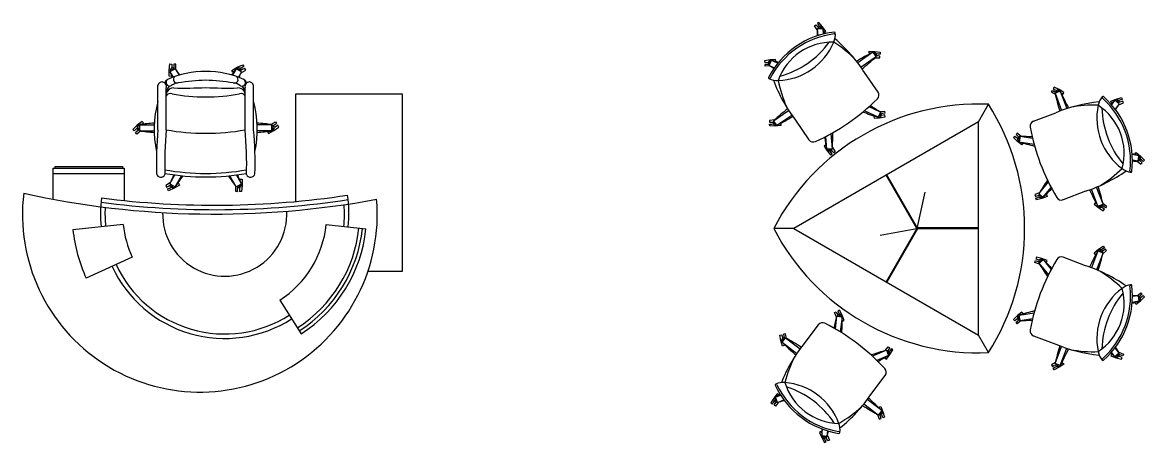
# Model space of a CAD drawing. Header units: millimetres. Extents: x 10079 to 35171, y 5151 to 19853.
# Drawn here: x 23860 to 30184, y 10165 to 12529 of the extents above; entities that cross this region are included whole.
import ezdxf

# ---------------------------------------------------------------- set-up
doc = ezdxf.new("R2010")
doc.units = ezdxf.units.MM

msp = doc.modelspace()

# ---------------------------------------------------------------- linework, layer by layer
at = {"color": 18, "linetype": 'ByBlock', "lineweight": -2, "true_color": 0x000000}
for p, q in [((28349.2, 12529.1), (28340.8, 12522.7)), ((28340.8, 12522.7), (28347.2, 12514.4)), ((28369.5, 12504.9), (28349.2, 12529.1)), ((28324.1, 12510.1), (28332.4, 12516.4)), ((28339.7, 12487.2), (28324.1, 12510.1)), ((28332.4, 12516.4), (28338.8, 12508)), ((28338.8, 12508), (28344.9, 12500)), ((28340, 12493.2), (28371.4, 12495.7)), ((28340, 12493.2), (28343, 12454.9)), ((28347.2, 12514.4), (28353.3, 12506.3)), ((28387.2, 12478.9), (28369.5, 12504.9)), ((28371.4, 12495.7), (28373.9, 12463.8)), ((28375.1, 12477.4), (28378.9, 12472.5)), ((28378.9, 12472.5), (28387.2, 12478.9)), ((28653.3, 12361.4), (28567.6, 12302.4)), ((28671.2, 12335.5), (28586.2, 12277)), ((28631.4, 12356.7), (28632.4, 12367.2)), ((28641.9, 12355.7), (28631.4, 12356.7)), ((28632.4, 12367.2), (28663.9, 12365.7)), ((28642.2, 12355.7), (28641.9, 12355.7)), ((28653.3, 12361.4), (28671.2, 12335.5)), ((28663.9, 12365.7), (28695.1, 12361.1)), ((28682.6, 12341.2), (28672.5, 12342.2)), ((28683.7, 12351.6), (28673.6, 12352.6)), ((28693.1, 12340.2), (28682.6, 12341.2)), ((28694.1, 12350.6), (28683.7, 12351.6)), ((28692.1, 12329.7), (28693.1, 12340.2)), ((28695.1, 12361.1), (28694.1, 12350.6)), ((28073.7, 12319.1), (28042.7, 12313.7)), ((28042.7, 12313.7), (28044, 12303.2)), ((28044, 12303.2), (28054.4, 12304.6)), ((28045.3, 12292.8), (28055.7, 12294.1)), ((28046.6, 12282.4), (28045.3, 12292.8)), ((28074.2, 12284.5), (28046.6, 12282.4)), ((28054.4, 12304.6), (28064.5, 12305.8)), ((28055.7, 12294.1), (28065.8, 12295.4)), ((28069.1, 12287.7), (28082.7, 12316.2)), ((28069.1, 12287.7), (28098, 12274)), ((28105.2, 12321.5), (28073.7, 12319.1)), ((28082.7, 12316.2), (28117.4, 12299.6)), ((28100.4, 12310.3), (28106.5, 12311.1)), ((28106.5, 12311.1), (28105.2, 12321.5)), ((28666.1, 12330.9), (28692.1, 12329.7)), ((28682.1, 12137.3), (28605.9, 12248.1)), ((29659.5, 12137.6), (29664.7, 12146.8)), ((29664.7, 12146.8), (29673.8, 12141.6)), ((29674.9, 12165.1), (29669.8, 12155.9)), ((29669.8, 12155.9), (29678.9, 12150.8)), ((29703.2, 12151.1), (29674.9, 12165.1)), ((29678.9, 12150.8), (29687.8, 12145.9)), ((29729.9, 12134.4), (29703.2, 12151.1)), ((29681.6, 12123.8), (29659.5, 12137.6)), ((29673.8, 12141.6), (29682.7, 12136.7)), ((29709.5, 12141.6), (29680, 12130.4)), ((29680, 12130.4), (29716.6, 12034)), ((29709.5, 12141.6), (29746.4, 12044.3)), ((29715.3, 12130.5), (29715.6, 12130.4)), ((29715.6, 12130.4), (29724.8, 12125.3)), ((29724.8, 12125.3), (29729.9, 12134.4)), ((29995.1, 12086.7), (30024.5, 12098)), ((29998.4, 12076.7), (29995.1, 12086.7)), ((30017.7, 12091.5), (29997.5, 12066.7)), ((30042.1, 12071.6), (30017.7, 12091.5)), ((30024.5, 12098), (30054.9, 12106.3)), ((30048.2, 12093.1), (30038.6, 12089.9)), ((30051.5, 12083.1), (30041.9, 12079.9)), ((30058.2, 12096.3), (30048.2, 12093.1)), ((30061.5, 12086.3), (30051.5, 12083.1)), ((30054.9, 12106.3), (30058.2, 12096.3)), ((30064.8, 12076.4), (30061.5, 12086.3)), ((28093.8, 11976.4), (28178.3, 12034.5)), ((28682.3, 11995.7), (28605.3, 12032.4)), ((28695.9, 12024.1), (28631.4, 12054.8)), ((28695.9, 12024.1), (28682.3, 11995.7)), ((28690.8, 12027.4), (28718.4, 12029.5)), ((28709.3, 12017.7), (28699.2, 12016.5)), ((28719.7, 12019), (28709.3, 12017.7)), ((28718.4, 12029.5), (28719.7, 12019)), ((29247.5, 11969.9), (29304.5, 12068.6)), ((29558.2, 11973.7), (29683.9, 12021.4)), ((30004.2, 12078.6), (29998.4, 12076.7)), ((30042.1, 12071.6), (30017.8, 12041.8)), ((30039, 12066.5), (30064.8, 12076.4)), ((28098.3, 11980.4), (28070.7, 11978.1)), ((28070.7, 11978.1), (28071.1, 11967.6)), ((28071.1, 11967.6), (28081.6, 11968)), ((28071.4, 11957.1), (28081.9, 11957.5)), ((28071.8, 11946.6), (28071.4, 11957.1)), ((28081.6, 11968), (28091.7, 11968.3)), ((28081.9, 11957.5), (28092.1, 11957.8)), ((28111.7, 11950.5), (28093.8, 11976.4)), ((28111.7, 11950.5), (28195.9, 12008.4)), ((28128.2, 11959), (28134.4, 11959.2)), ((28134.4, 11959.2), (28134.7, 11948.7)), ((29247.5, 11969.9), (28208.3, 11369.9)), ((28216.6, 11980.2), (28292.8, 11869.5)), ((28664.6, 12001.6), (28658.5, 12000.8)), ((28658.5, 12000.8), (28659.8, 11990.4)), ((28659.8, 11990.4), (28691.2, 11992.7)), ((28691.2, 11992.7), (28722.3, 11998.2)), ((28710.6, 12007.3), (28700.5, 12006.1)), ((28721, 12008.6), (28710.6, 12007.3)), ((28722.3, 11998.2), (28721, 12008.6)), ((29247.5, 10769.9), (29247.5, 11969.9)), ((28103.3, 11946.1), (28071.8, 11946.6)), ((28134.7, 11948.7), (28103.3, 11946.1)), ((28425, 11818.7), (28418.3, 11903.6)), ((29446, 11882.3), (29453, 11890.1)), ((29453, 11890.1), (29460.8, 11883.1)), ((29467, 11905.7), (29460, 11897.9)), ((29460, 11897.9), (29467.8, 11890.9)), ((29488.5, 11888.3), (29467, 11905.7)), ((29467.8, 11890.9), (29475.4, 11884.1)), ((28386.1, 11839.3), (28377.7, 11833)), ((28377.7, 11833), (28395.5, 11807)), ((28389.8, 11834.4), (28386.1, 11839.3)), ((28393.6, 11816.2), (28388, 11887.3)), ((29468.4, 11860.1), (29446, 11882.3)), ((29460.8, 11883.1), (29468.4, 11876.3)), ((29492.9, 11840.2), (29468.4, 11860.1)), ((29482.5, 11888.5), (29477.4, 11857.4)), ((29477.4, 11857.4), (29561.6, 11843.7)), ((29482.5, 11888.5), (29553, 11877.1)), ((29499.9, 11848), (29492.9, 11840.2)), ((29495.3, 11852.2), (29499.9, 11848)), ((28425, 11818.7), (28393.6, 11816.2)), ((28395.5, 11807), (28415.8, 11782.8)), ((28417.8, 11797.5), (28411.7, 11805.6)), ((28415.8, 11782.8), (28424.2, 11789.1)), ((28424.2, 11789.1), (28417.8, 11797.5)), ((28426.2, 11803.8), (28420.1, 11811.9)), ((28425.3, 11824.7), (28440.9, 11801.8)), ((28432.5, 11795.5), (28426.2, 11803.8)), ((28440.9, 11801.8), (28432.5, 11795.5)), ((30152.9, 11779.5), (30114.9, 11785.7)), ((30130.4, 11788.9), (30137.4, 11796.8)), ((30135, 11784.8), (30130.4, 11788.9)), ((30137.4, 11796.8), (30161.9, 11776.9)), ((30147.8, 11748.5), (30152.9, 11779.5)), ((30161.9, 11776.9), (30184.3, 11754.7)), ((30147.8, 11748.5), (30116.2, 11753.6)), ((30141.8, 11748.7), (30163.3, 11731.3)), ((30162.5, 11746.1), (30154.9, 11752.8)), ((30169.5, 11753.9), (30161.9, 11760.7)), ((30170.3, 11739.1), (30162.5, 11746.1)), ((30163.3, 11731.3), (30170.3, 11739.1)), ((30177.3, 11746.9), (30169.5, 11753.9)), ((30184.3, 11754.7), (30177.3, 11746.9)), ((28901.1, 11369.9), (28727.9, 11669.9)), ((28905.4, 11372.4), (28732.2, 11672.4)), ((29588.2, 11565.4), (29642.1, 11631.4)), ((29612.6, 11545.5), (29657.7, 11600.8)), ((29851.5, 11579.6), (29725.8, 11531.9)), ((29920.8, 11495.4), (29884.6, 11591)), ((29950.3, 11506.5), (29913.9, 11602.4)), ((29591.3, 11570.5), (29565.5, 11560.6)), ((29565.5, 11560.6), (29568.8, 11550.6)), ((29568.8, 11550.6), (29578.8, 11553.9)), ((29572.1, 11540.6), (29582, 11543.9)), ((29575.3, 11530.7), (29572.1, 11540.6)), ((29605.8, 11539), (29575.3, 11530.7)), ((29578.8, 11553.9), (29588.4, 11557)), ((29582, 11543.9), (29591.7, 11547.1)), ((29588.2, 11565.4), (29612.6, 11545.5)), ((29635.2, 11550.3), (29605.8, 11539)), ((29626.1, 11558.3), (29631.9, 11560.3)), ((29631.9, 11560.3), (29635.2, 11550.3)), ((29907.1, 11515.5), (29900.9, 11507.1)), ((29912.1, 11511.9), (29907.1, 11515.5)), ((29948.9, 11512.4), (29970.2, 11494.8)), ((29900.9, 11507.1), (29925.2, 11487.1)), ((29920.8, 11495.4), (29950.3, 11506.5)), ((29925.2, 11487.1), (29951.4, 11469.5)), ((29949.3, 11484.2), (29941.1, 11490.3)), ((29955.5, 11492.7), (29947.4, 11498.7)), ((29957.7, 11478), (29949.3, 11484.2)), ((29951.4, 11469.5), (29957.7, 11478)), ((29964, 11486.4), (29955.5, 11492.7)), ((29970.2, 11494.8), (29964, 11486.4)), ((28208.3, 11369.9), (28094.2, 11369.9)), ((28208.3, 11369.9), (29247.5, 10769.9)), ((28901.1, 11369.9), (28727.9, 11069.9)), ((28905.4, 11367.4), (28732.2, 11067.4)), ((28901.1, 11374.9), (29247.5, 11374.9)), ((28901.1, 11369.9), (29247.5, 11369.9)), ((29925.2, 11252.7), (29951.4, 11270.2)), ((29957.7, 11261.8), (29949.3, 11255.5)), ((29951.4, 11270.2), (29957.7, 11261.8)), ((29575.3, 11209.1), (29572.1, 11199.1)), ((29572.1, 11199.1), (29582, 11195.9)), ((29605.8, 11200.8), (29575.3, 11209.1)), ((29582, 11195.9), (29591.7, 11192.7)), ((29588.2, 11174.4), (29612.6, 11194.3)), ((29635.2, 11189.5), (29605.8, 11200.8)), ((29612.6, 11194.3), (29657.7, 11139)), ((29851.5, 11160.2), (29725.8, 11207.8)), ((29920.8, 11244.4), (29884.6, 11148.7)), ((29900.9, 11232.7), (29925.2, 11252.7)), ((29907.1, 11224.2), (29900.9, 11232.7)), ((29912.1, 11227.9), (29907.1, 11224.2)), ((29950.3, 11233.2), (29913.9, 11137.3)), ((29920.8, 11244.4), (29950.3, 11233.2)), ((29949.3, 11255.5), (29941.1, 11249.5)), ((29955.5, 11247.1), (29947.4, 11241.1)), ((29948.9, 11227.4), (29970.2, 11245)), ((29964, 11253.4), (29955.5, 11247.1)), ((29970.2, 11245), (29964, 11253.4)), ((29565.5, 11179.2), (29568.8, 11189.1)), ((29591.3, 11169.3), (29565.5, 11179.2)), ((29568.8, 11189.1), (29578.8, 11185.9)), ((29578.8, 11185.9), (29588.4, 11182.7)), ((29588.2, 11174.4), (29642.1, 11108.3)), ((29626.1, 11181.4), (29631.9, 11179.5)), ((29631.9, 11179.5), (29635.2, 11189.5)), ((30141.8, 10991.1), (30163.3, 11008.5)), ((30163.3, 11008.5), (30170.3, 11000.7)), ((30152.9, 10960.2), (30114.9, 10954)), ((30147.8, 10991.3), (30116.2, 10986.2)), ((30135, 10955), (30130.4, 10950.8)), ((30130.4, 10950.8), (30137.4, 10943)), ((30137.4, 10943), (30161.9, 10962.9)), ((30147.8, 10991.3), (30152.9, 10960.2)), ((30162.5, 10993.7), (30154.9, 10986.9)), ((30169.5, 10985.9), (30161.9, 10979.1)), ((30161.9, 10962.9), (30184.3, 10985)), ((30170.3, 11000.7), (30162.5, 10993.7)), ((30177.3, 10992.9), (30169.5, 10985.9)), ((30184.3, 10985), (30177.3, 10992.9)), ((28436.6, 10896.1), (28446.1, 10900.6)), ((28447.2, 10870.6), (28436.6, 10896.1)), ((28446.1, 10900.6), (28450.6, 10891.1)), ((28450.6, 10891.1), (28455, 10882)), ((28465, 10909.7), (28455.5, 10905.1)), ((28455.5, 10905.1), (28460.1, 10895.7)), ((28460.1, 10895.7), (28464.4, 10886.5)), ((28480, 10881.9), (28465, 10909.7)), ((28492.2, 10852.8), (28480, 10881.9)), ((29468.4, 10879.7), (29446, 10857.5)), ((29492.9, 10899.5), (29468.4, 10879.7)), ((29477.4, 10882.3), (29561.6, 10896)), ((29482.5, 10851.3), (29477.4, 10882.3)), ((29499.9, 10891.7), (29492.9, 10899.5)), ((29495.3, 10887.6), (29499.9, 10891.7)), ((28345.7, 10827.7), (28264.6, 10720.4)), ((28448.7, 10876.4), (28439.9, 10805.5)), ((28448.7, 10876.4), (28480, 10872.5)), ((28480, 10872.5), (28469.5, 10787.9)), ((28480, 10853.9), (28482.7, 10848.3)), ((28482.7, 10848.3), (28492.2, 10852.8)), ((29446, 10857.5), (29453, 10849.7)), ((29453, 10849.7), (29460.8, 10856.7)), ((29460, 10841.9), (29467.8, 10848.9)), ((29467, 10834), (29460, 10841.9)), ((29460.8, 10856.7), (29468.4, 10863.5)), ((29488.5, 10851.4), (29467, 10834)), ((29467.8, 10848.9), (29475.4, 10855.6)), ((29482.5, 10851.3), (29553, 10862.7)), ((28129.2, 10769.5), (28139.5, 10771.8)), ((28134.7, 10738.5), (28129.2, 10769.5)), ((28139.5, 10771.8), (28141.8, 10761.6)), ((28141.8, 10761.6), (28144, 10751.7)), ((28142.1, 10729.7), (28161.1, 10754.9)), ((28159.9, 10776.5), (28149.7, 10774.2)), ((28149.7, 10774.2), (28152, 10763.9)), ((28152, 10763.9), (28154.3, 10754)), ((28166.9, 10751.5), (28159.9, 10776.5)), ((28161.1, 10754.9), (28243.3, 10692.7)), ((29304.5, 10671.1), (29247.5, 10769.9)), ((29558.2, 10766), (29683.9, 10718.4)), ((28143.2, 10708.1), (28134.7, 10738.5)), ((28142.1, 10729.7), (28225.1, 10666.9)), ((28153.4, 10710.4), (28143.2, 10708.1)), ((28151, 10721), (28151.1, 10720.6)), ((28151.1, 10720.6), (28153.4, 10710.4)), ((28723.3, 10682.5), (28740.1, 10704.5)), ((28742.8, 10689.9), (28737.1, 10681.6)), ((28740.1, 10704.5), (28748.7, 10698.6)), ((28748.7, 10698.6), (28742.8, 10689.9)), ((28757.4, 10692.6), (28751.5, 10684)), ((28766.1, 10686.7), (28757.4, 10692.6)), ((29680, 10609.3), (29716.6, 10705.7)), ((29709.5, 10598.2), (29746.4, 10695.5)), ((30042.1, 10668.2), (30017.8, 10698)), ((28729.1, 10684.1), (28650.6, 10651)), ((28741.4, 10655.1), (28675.6, 10627.3)), ((28725.2, 10645.8), (28721.7, 10640.7)), ((28721.7, 10640.7), (28730.4, 10634.8)), ((28729.1, 10684.1), (28741.4, 10655.1)), ((28730.4, 10634.8), (28749.5, 10659.8)), ((28751.5, 10684), (28745.7, 10675.6)), ((28749.5, 10659.8), (28766.1, 10686.7)), ((29998.4, 10663.1), (29995.1, 10653.1)), ((29995.1, 10653.1), (30024.5, 10641.8)), ((30017.7, 10648.3), (29997.5, 10673.1)), ((30004.2, 10661.1), (29998.4, 10663.1)), ((30042.1, 10668.2), (30017.7, 10648.3)), ((30024.5, 10641.8), (30054.9, 10633.5)), ((30048.2, 10646.7), (30038.6, 10649.9)), ((30039, 10673.3), (30064.8, 10663.4)), ((30051.5, 10656.7), (30041.9, 10659.8)), ((30058.2, 10643.4), (30048.2, 10646.7)), ((30061.5, 10653.4), (30051.5, 10656.7)), ((30054.9, 10633.5), (30058.2, 10643.4)), ((30064.8, 10663.4), (30061.5, 10653.4)), ((29681.6, 10615.9), (29659.5, 10602.2)), ((29659.5, 10602.2), (29664.7, 10593)), ((29664.7, 10593), (29673.8, 10598.1)), ((29669.8, 10583.8), (29678.9, 10589)), ((29674.9, 10574.7), (29669.8, 10583.8)), ((29673.8, 10598.1), (29682.7, 10603.1)), ((29703.2, 10588.6), (29674.9, 10574.7)), ((29678.9, 10589), (29687.8, 10593.9)), ((29709.5, 10598.2), (29680, 10609.3)), ((29729.9, 10605.3), (29703.2, 10588.6)), ((29715.3, 10609.2), (29715.6, 10609.4)), ((29715.6, 10609.4), (29724.8, 10614.5)), ((29724.8, 10614.5), (29729.9, 10605.3)), ((28641.5, 10435.4), (28722.6, 10542.7)), ((28114.5, 10440.2), (28095.3, 10415.1)), ((28123.1, 10434.2), (28114.5, 10440.2)), ((28095.3, 10415.1), (28078.8, 10388.2)), ((28078.8, 10388.2), (28087.5, 10382.3)), ((28087.5, 10382.3), (28093.4, 10391)), ((28093.4, 10391), (28099.1, 10399.3)), ((28096.1, 10376.4), (28102.1, 10385)), ((28104.8, 10370.4), (28096.1, 10376.4)), ((28102.1, 10385), (28107.8, 10393.4)), ((28103.5, 10419.8), (28133, 10432.3)), ((28115.7, 10390.8), (28103.5, 10419.8)), ((28121.5, 10392.4), (28104.8, 10370.4)), ((28115.7, 10390.8), (28151.2, 10405.8)), ((28119.6, 10429.2), (28123.1, 10434.2)), ((28683.8, 10320.1), (28602, 10381.9)), ((28702.8, 10345.2), (28621.2, 10406.9)), ((28678.6, 10323.1), (28689.4, 10297.6)), ((28702.8, 10345.2), (28683.8, 10320.1)), ((28687.3, 10364), (28697.1, 10367.7)), ((28689.4, 10358.2), (28687.3, 10364)), ((28695.7, 10311.1), (28692.1, 10320.6)), ((28699.3, 10301.3), (28695.7, 10311.1)), ((28697.1, 10367.7), (28709.5, 10338.7)), ((28705.5, 10314.8), (28702, 10324.3)), ((28709.1, 10304.9), (28705.5, 10314.8)), ((28719, 10308.6), (28709.1, 10304.9)), ((28709.5, 10338.7), (28719, 10308.6)), ((28689.4, 10297.6), (28699.3, 10301.3)), ((28362.2, 10226.6), (28352.7, 10222.1)), ((28352.7, 10222.1), (28364.9, 10193)), ((28364.8, 10221.1), (28362.2, 10226.6)), ((28364.9, 10202.4), (28369.6, 10240.6)), ((28396.1, 10198.5), (28364.9, 10202.4)), ((28364.9, 10193), (28379.8, 10165.3)), ((28384.8, 10179.3), (28380.4, 10188.4)), ((28394.3, 10183.8), (28389.9, 10192.9)), ((28398.8, 10174.3), (28394.3, 10183.8)), ((28396.1, 10198.5), (28400.1, 10230.3)), ((28397.6, 10204.4), (28408.3, 10178.8)), ((28379.8, 10165.3), (28389.3, 10169.8)), ((28389.3, 10169.8), (28384.8, 10179.3)), ((28408.3, 10178.8), (28398.8, 10174.3))]:
    msp.add_line(p, q, dxfattribs=at)
at = {"color": 18, "linetype": 'ByBlock', "lineweight": -2, "ltscale": 0.2, "true_color": 0x000000}
for p, q in [((24687.3, 12261.1), (24690.6, 12295.6)), ((24690.6, 12295.6), (24702.1, 12295.1)), ((24701.6, 12283.5), (24701.1, 12272.4)), ((24702.1, 12295.1), (24701.6, 12283.5)), ((24713.1, 12283), (24712.6, 12271.9)), ((24713.7, 12294.5), (24713.1, 12283)), ((24725.2, 12294), (24713.7, 12294.5)), ((24725.3, 12263.6), (24725.2, 12294)), ((25041.1, 12259.6), (25071.1, 12277.1)), ((25071.1, 12277.1), (25102.6, 12291.5)), ((25097.7, 12275.9), (25087.8, 12270.8)), ((25108, 12281.3), (25097.7, 12275.9)), ((25102.6, 12291.5), (25108, 12281.3)), ((25113.3, 12271), (25103, 12265.7)), ((25118.6, 12260.7), (25113.3, 12271)), ((24687.4, 12226.4), (24687.3, 12261.1)), ((24698.9, 12225.8), (24687.4, 12226.4)), ((24721.3, 12268.9), (24691.3, 12251.5)), ((24691.3, 12251.5), (24708.9, 12221)), ((24699.3, 12232.6), (24698.9, 12225.8)), ((24721.3, 12268.9), (24742.5, 12232.2)), ((25046.4, 12249.4), (25041.1, 12259.6)), ((25064.8, 12268.9), (25043.7, 12232.2)), ((25052.4, 12252.5), (25046.4, 12249.4)), ((25094.9, 12251.5), (25064.8, 12268.9)), ((25094.9, 12251.5), (25077.2, 12221)), ((25092.3, 12245.4), (25118.6, 12260.7)), ((25103, 12265.7), (25093.1, 12260.6)), ((24623.5, 11925.4), (24623.5, 12175.4)), ((24670.8, 11925.4), (24670.8, 12160.7)), ((25115.3, 11925.4), (25115.3, 12160.7)), ((25162.6, 11925.4), (25162.6, 12175.4)), ((24534.9, 11972.3), (24507.3, 11951.3)), ((24519.5, 11954), (24519.5, 11919.4)), ((24519.5, 11954), (24603.3, 11954)), ((24533.2, 11955.8), (24533.5, 11956)), ((24533.5, 11956), (24542.3, 11963.4)), ((24542.3, 11963.4), (24534.9, 11972.3)), ((25266.6, 11954), (25182.8, 11954)), ((25260.1, 11954.9), (25286.5, 11970)), ((25266.6, 11919.4), (25266.6, 11954)), ((25283, 11954), (25273.6, 11948)), ((25292.7, 11960.2), (25283, 11954)), ((25286.5, 11970), (25292.7, 11960.2)), ((24507.3, 11951.3), (24481.9, 11927.6)), ((24481.9, 11927.6), (24489.3, 11918.8)), ((24489.3, 11918.8), (24498.1, 11926.2)), ((24496.7, 11909.9), (24505.6, 11917.4)), ((24504.2, 11901.1), (24496.7, 11909.9)), ((24498.1, 11926.2), (24506.7, 11933.4)), ((24526.9, 11918.4), (24504.2, 11901.1)), ((24505.6, 11917.4), (24514.1, 11924.6)), ((24519.5, 11919.4), (24602.8, 11919.4)), ((25266.6, 11919.4), (25183.4, 11919.4)), ((25246.3, 11916.8), (25240.5, 11913.1)), ((25240.5, 11913.1), (25246.8, 11903.4)), ((25246.8, 11903.4), (25276.9, 11920.6)), ((25276.9, 11920.6), (25305.1, 11940.8)), ((25289.2, 11944.3), (25279.8, 11938.3)), ((25298.9, 11950.5), (25289.2, 11944.3)), ((25305.1, 11940.8), (25298.9, 11950.5)), ((24033.9, 11709.5), (24433.9, 11709.5)), ((24033.9, 11709.5), (24043.9, 11709.5)), ((24033.9, 11534.3), (24033.9, 11709.5)), ((24043.9, 11719.5), (24423.9, 11719.5)), ((24043.9, 11709.5), (24043.9, 11719.5)), ((24423.9, 11719.5), (24423.9, 11709.5)), ((24433.9, 11709.5), (24433.9, 11527)), ((24033.9, 11679.5), (24433.9, 11679.5)), ((24691.3, 11621.9), (24719.7, 11671.1)), ((24721.3, 11604.5), (24757.2, 11666.7)), ((25064.8, 11604.5), (25028.9, 11666.7)), ((25094.9, 11621.9), (25066.4, 11671.1)), ((25086.9, 11640.8), (25087.2, 11647.5)), ((25087.2, 11647.5), (25098.7, 11647)), ((25098.7, 11647), (25098.9, 11612.3)), ((24693.8, 11627.9), (24667.6, 11612.6)), ((24667.6, 11612.6), (24672.9, 11602.4)), ((24672.9, 11602.4), (24683.1, 11607.7)), ((24678.2, 11592.1), (24688.4, 11597.4)), ((24683.5, 11581.9), (24678.2, 11592.1)), ((24683.1, 11607.7), (24693, 11612.8)), ((24715.1, 11596.3), (24683.5, 11581.9)), ((24688.4, 11597.4), (24698.3, 11602.6)), ((24691.3, 11621.9), (24721.3, 11604.5)), ((24745, 11613.7), (24715.1, 11596.3)), ((24733.7, 11620.9), (24739.7, 11624)), ((24739.7, 11624), (24745, 11613.7)), ((25060.8, 11609.8), (25061, 11579.4)), ((25061, 11579.4), (25072.5, 11578.8)), ((25064.8, 11604.5), (25094.9, 11621.9)), ((25072.5, 11578.8), (25073, 11590.4)), ((25073, 11590.4), (25073.5, 11601.5)), ((25084, 11578.3), (25084.6, 11589.9)), ((25095.6, 11577.8), (25084, 11578.3)), ((25084.6, 11589.9), (25085.1, 11601)), ((25098.9, 11612.3), (25095.6, 11577.8)), ((24428.3, 11392.1), (24144.8, 11362.9)), ((25572.2, 11391.5), (25796, 11368.2)), ((24478.6, 11209.2), (24220, 11089.4)), ((25310, 10966.4), (25431.1, 10776.8))]:
    msp.add_line(p, q, dxfattribs=at)
at = {"color": 18, "linetype": 'ByBlock', "lineweight": -2, "ltscale": 0.7, "true_color": 0x000000}
for p in [(28946.7, 11574.4), (28695.1, 11331.5)]:
    msp.add_line(p, (28901.1, 11369.9), dxfattribs=at)
at = {"color": 18, "linetype": 'ByBlock', "lineweight": -2, "ltscale": 0.2, "true_color": 0x000000}
msp.add_lwpolyline([(25400.7, 11521.6), (25400.7, 12127.4), (26000.7, 12127.4), (26000.7, 11127.4), (25806.9, 11127.4)], dxfattribs=at)
at = {"color": 18, "linetype": 'ByBlock', "lineweight": -2, "true_color": 0x000000}
for centre, radius, start, end in [((28491.8, 11997), 481.4, 96.60129, 152.46402), ((28491.8, 11997), 470.9, 96.82546, 152.23985), ((30218.2, 12397.6), 1880.6, 177.08488, 178.30079), ((28355.7, 12494.5), 12.1, 4.53265, 184.53265), ((28355.7, 12494.5), 5.25, 4.53265, 184.53265), ((26531.7, 12105.3), 1880.6, 11.01728, 11.98043), ((28436.1, 12470), 5.33, 267.45977, 85.84357), ((28424.7, 12094.6), 323.7, 88.52384, 160.54147), ((28107.7, 12555.3), 353, 271.91484, 337.15046), ((27996, 12717.7), 508.8, 285.17154, 323.89377), ((29509.6, 10687), 1880.6, 117.08488, 120.29148), ((27413.3, 13733.5), 1880.6, 308.82491, 311.98043), ((28662.2, 12348.4), 12.1, 304.53265, 124.53265), ((28662.2, 12348.4), 5.25, 304.53265, 124.53265), ((28075.9, 12302), 12.1, 64.53265, 244.53265), ((29091.1, 13866.5), 1880.6, 237.08488, 238.04802), ((28075.9, 12302), 5.25, 64.53265, 244.53265), ((27500.9, 10527.8), 1880.6, 70.76452, 71.98043), ((28070, 12218.1), 5.33, 163.22173, 341.60554), ((29694.7, 12136), 12.1, 20.76756, 200.76756), ((27835.8, 12950.4), 1197.9, 294.36128, 314.70403), ((28657.4, 12120.3), 30, 314.70403, 34.53265), ((31510.1, 12563.7), 1880.6, 193.31978, 196.4753), ((29694.7, 12136), 5.25, 20.76756, 200.76756), ((28052.3, 11252.4), 1880.6, 25.00873, 28.21534), ((29949.8, 12107.2), 5.33, 59.45664, 237.84045), ((29634.8, 11750.1), 470.9, 353.06036, 48.47476), ((29634.8, 11750.1), 481.4, 352.83619, 48.69893), ((31308, 10723.2), 1880.6, 133.31978, 134.28293), ((30029.9, 12081.5), 12.1, 320.76756, 140.76756), ((30029.9, 12081.5), 5.25, 320.76756, 140.76756), ((29351.7, 10578.4), 1880.6, 128.82826, 131.98043), ((29247.5, 10769.9), 1300, 87.48643, 152.51357), ((29264.1, 13784.1), 1880.6, 249.233, 251.98043), ((27673.9, 10445.4), 1880.6, 57.08488, 59.17572), ((28689.1, 12009.9), 12.1, 244.53265, 64.53265), ((28208.3, 11369.9), 1300, 327.48643, 32.51357), ((30268.4, 11990.4), 353, 168.14975, 233.38537), ((29745.6, 11792.1), 323.7, 344.75874, 56.77638), ((30452.7, 12060.3), 508.8, 181.40644, 220.12868), ((28443.5, 13062.2), 1880.6, 326.99943, 328.21534), ((28102.7, 11963.4), 12.1, 124.53265, 304.53265), ((28102.7, 11963.4), 5.25, 124.53265, 304.53265), ((27255.4, 13624.9), 1880.6, 297.08488, 300.22322), ((28689.1, 12009.9), 5.25, 244.53265, 64.53265), ((29568.9, 11945.7), 30, 110.76756, 190.59619), ((26546.8, 11914.3), 1880.6, 357.08488, 359.83231), ((30716.9, 12160.4), 1197.9, 190.59619, 210.93893), ((28317.5, 11886.5), 30, 214.53265, 294.36128), ((30233.3, 12206.5), 1880.6, 189.88958, 191.98043), ((29480, 11873), 12.1, 80.76756, 260.76756), ((29480, 11873), 5.25, 80.76756, 260.76756), ((30017.2, 13658.9), 1880.6, 253.31978, 256.06722), ((29423.9, 10008.8), 1880.6, 86.12449, 88.21534), ((28409.3, 11817.4), 12.1, 184.53265, 4.53265), ((28409.3, 11817.4), 5.25, 184.53265, 4.53265), ((29613.1, 9978), 1880.6, 73.31978, 74.53569), ((30150.3, 11764), 12.1, 260.76756, 80.76756), ((30150.3, 11764), 5.25, 260.76756, 80.76756), ((30206.4, 13628.2), 1880.6, 267.25219, 268.21534), ((31186.8, 10574.8), 1880.6, 145.4679, 148.21534), ((30107.4, 11691.7), 5.33, 163.69467, 342.07848), ((28322.3, 12913.7), 1880.6, 313.31978, 315.41063), ((31578, 12384.5), 1880.6, 205.07699, 208.21534), ((28120.2, 11073.3), 1880.6, 13.31978, 16.47195), ((29600.4, 11555.4), 12.1, 140.76756, 320.76756), ((29600.4, 11555.4), 5.25, 140.76756, 320.76756), ((29715.1, 11560), 30, 210.93893, 290.76756), ((29935.6, 11501), 12.1, 200.76756, 20.76756), ((29935.6, 11501), 5.25, 200.76756, 20.76756), ((29247.5, 11969.9), 1300, 207.48643, 272.51357), ((30716.9, 10579.3), 1197.9, 149.06107, 169.40381), ((29600.4, 11184.3), 12.1, 39.23244, 219.23244), ((28322.3, 9826), 1880.6, 44.58937, 46.68022), ((29715.1, 11179.8), 30, 69.23244, 149.06107), ((31578, 10355.2), 1880.6, 151.78466, 154.92301), ((28120.2, 11666.5), 1880.6, 343.52805, 346.68022), ((29935.6, 11238.8), 12.1, 339.23244, 159.23244), ((29935.6, 11238.8), 5.25, 339.23244, 159.23244), ((31186.8, 12165), 1880.6, 211.78466, 214.5321), ((29600.4, 11184.3), 5.25, 39.23244, 219.23244), ((30268.4, 10749.4), 353, 126.61463, 191.85025), ((29745.6, 10947.7), 323.7, 303.22362, 15.24126), ((30452.7, 10679.5), 508.8, 139.87132, 178.59356), ((29634.8, 10989.7), 470.9, 311.52524, 6.93964), ((29634.8, 10989.7), 481.4, 311.30107, 7.16381), ((30107.4, 11048.1), 5.33, 17.92152, 196.30533), ((29613.1, 12761.7), 1880.6, 285.46431, 286.68022), ((30206.4, 9111.6), 1880.6, 91.78466, 92.74781), ((30150.3, 10975.8), 12.1, 279.23244, 99.23244), ((30150.3, 10975.8), 5.25, 279.23244, 99.23244), ((28464.4, 10874.5), 12.1, 352.90496, 172.90496), ((28464.4, 10874.5), 5.25, 352.90496, 172.90496), ((29480, 10866.8), 12.1, 99.23244, 279.23244), ((30017.2, 9080.8), 1880.6, 103.93278, 106.68022), ((28369.6, 10809.6), 30, 63.07634, 142.90496), ((27840.8, 9768.2), 1197.9, 42.73359, 63.07634), ((30269.1, 10404.2), 1880.6, 165.45718, 167.54803), ((26599.4, 10860.9), 1880.6, 357.60531, 0.35274), ((29480, 10866.8), 5.25, 99.23244, 279.23244), ((29423.9, 12731), 1880.6, 271.78466, 273.87551), ((28151.6, 10742.3), 12.1, 52.90496, 232.90496), ((27230.8, 9120.4), 1880.6, 57.19722, 60.35274), ((29568.9, 10794.1), 30, 169.40381, 249.23244), ((29461.2, 12070.1), 1880.6, 225.45718, 228.66379), ((28151.6, 10742.3), 5.25, 52.90496, 232.90496), ((31510.1, 10176.1), 1880.6, 163.5247, 166.68022), ((28052.3, 11487.3), 1880.6, 331.78466, 334.99127), ((28443.5, 9677.6), 1880.6, 31.78466, 33.00057), ((29230.3, 8871.5), 1880.6, 105.45718, 108.20462), ((27791, 12278), 1880.6, 298.26189, 300.35274), ((28735.2, 10669.6), 12.1, 292.90496, 112.90496), ((28735.2, 10669.6), 5.25, 292.90496, 112.90496), ((29949.8, 10632.6), 5.33, 122.15955, 300.54336), ((31308, 12016.5), 1880.6, 225.71707, 226.68022), ((30029.9, 10658.2), 12.1, 219.23244, 39.23244), ((30029.9, 10658.2), 5.25, 219.23244, 39.23244), ((28698.6, 10560.8), 30, 322.90496, 42.73359), ((29694.7, 10603.8), 12.1, 159.23244, 339.23244), ((29694.7, 10603.8), 5.25, 159.23244, 339.23244), ((28130, 10150.8), 353, 20.28715, 85.52277), ((28467.3, 10596.8), 323.7, 196.89614, 268.91378), ((28107.5, 10489.4), 5.33, 15.83208, 194.21588), ((28538.8, 10691.3), 481.4, 204.9736, 260.83633), ((29053.8, 8796.9), 1880.6, 119.38959, 120.35274), ((28538.8, 10691.3), 470.9, 205.19776, 260.61216), ((28011.2, 9993.6), 508.8, 33.54385, 72.26608), ((28109.6, 10405.3), 12.1, 112.90496, 292.90496), ((28109.6, 10405.3), 5.25, 112.90496, 292.90496), ((27614.5, 12203.4), 1880.6, 285.45718, 286.6731), ((29614.1, 11954.5), 1880.6, 237.20057, 240.35274), ((27383.6, 9004.8), 1880.6, 45.45718, 48.59553), ((28693.3, 10332.7), 12.1, 232.90496, 52.90496), ((28693.3, 10332.7), 5.25, 232.90496, 52.90496), ((30245.5, 10214), 1880.6, 179.13683, 180.35274), ((28380.5, 10200.5), 12.1, 172.90496, 352.90496), ((28380.5, 10200.5), 5.25, 172.90496, 352.90496), ((26575.7, 10670.8), 1880.6, 345.45718, 346.42033), ((28462, 10221.4), 5.33, 271.59404, 89.97785)]:
    msp.add_arc(centre, radius, start, end, dxfattribs=at)
at = {"color": 18, "linetype": 'ByBlock', "lineweight": -2, "ltscale": 0.7, "true_color": 0x000000}
for centre, radius, start, end in [((28335.6, 12460.7), 106.3, 336.44496, 5.25868), ((28116.2, 11906.3), 602, 43.18941, 58.24367), ((27882.2, 11778.6), 862.6, 32.97149, 49.77627), ((28114.6, 12308.6), 106.3, 243.80662, 272.62035), ((28901.7, 12504.3), 862.6, 200.33009, 217.41213), ((28848.6, 12351.4), 744.2, 191.54306, 203.74113), ((30011.6, 11223.5), 862.6, 95.52394, 112.32872), ((30027.2, 12042.3), 106.3, 140.04153, 168.85525), ((29892, 11461.7), 602, 87.05654, 102.1108), ((29543.2, 12244.5), 744.2, 301.55908, 313.75715), ((30122.3, 11791.5), 106.3, 232.67987, 261.49359), ((29586.5, 12400.5), 862.6, 287.88809, 304.97012), ((29586.5, 10339.3), 862.6, 55.02988, 72.11191), ((29543.2, 10495.2), 744.2, 46.24285, 58.44092), ((30122.3, 10948.2), 106.3, 98.50641, 127.32013), ((28938.2, 10181.6), 862.6, 141.3438, 158.14858), ((30011.6, 11516.3), 862.6, 247.67128, 264.47606), ((29892, 11278.1), 602, 257.8892, 272.94346), ((28743.2, 10363.4), 602, 151.56172, 166.61598), ((30027.2, 10697.4), 106.3, 191.14475, 219.95847), ((28148, 10396.9), 106.3, 84.81727, 113.63099), ((27928.2, 10920.5), 862.6, 308.7024, 325.78444), ((28090, 10918.3), 744.2, 299.91537, 312.11344), ((28361.9, 10235.1), 106.3, 352.17893, 20.99265)]:
    msp.add_arc(centre, radius, start, end, dxfattribs=at)
at = {"color": 18, "linetype": 'ByBlock', "lineweight": -2, "ltscale": 0.2, "true_color": 0x000000}
for centre, radius, start, end in [((24706.3, 12260.2), 13.3, 30, 210), ((25079.8, 12260.2), 13.3, 330, 150), ((24697.3, 12176.9), 36.8, 121.24237, 161.38769), ((24689.3, 12191.7), 20.1, 123.68855, 292.17418), ((24892.7, 11727.3), 526.8, 89.96325, 114.03654), ((26601.8, 13044.9), 2068.7, 202.55222, 203.51537), ((24706.3, 12260.2), 5.78, 30, 210), ((24730.6, 12207.6), 20.1, 123.68855, 292.17418), ((23078.9, 11011), 2068.7, 36.23187, 37.44778), ((24893.4, 11727.3), 526.8, 65.96346, 90.03675), ((26707.2, 11011), 2068.7, 142.55222, 143.76813), ((25055.5, 12207.6), 20.1, 247.82582, 56.31145), ((25079.8, 12260.2), 5.78, 330, 150), ((23184.3, 13044.9), 2068.7, 336.48463, 337.44778), ((25096.8, 12191.7), 20.1, 247.82582, 56.31145), ((25088.9, 12176.9), 36.8, 18.61231, 58.75763), ((24647.8, 12169.3), 25, 88.01481, 166.01191), ((24646.3, 12168.6), 25.7, 342.20246, 91.41942), ((24725, 12130.8), 54.2, 131.1578, 180.52196), ((24711.9, 12117.8), 43, 86.89079, 163.05887), ((24750.6, 12095), 94.8, 97.53809, 124.52487), ((24769.5, 14814.6), 2654.5, 268.80698, 272.6682), ((24904.2, 11277.7), 926.2, 90.68924, 100.32538), ((24881.9, 11277.7), 926.2, 79.67462, 89.31076), ((25016.6, 14814.6), 2654.5, 267.3318, 271.19302), ((25035.5, 12095), 94.8, 55.47513, 82.46191), ((25074.2, 12117.8), 43, 16.94113, 93.10921), ((25061.2, 12130.8), 54.2, 359.47804, 48.8422), ((25139.9, 12168.6), 25.7, 88.58058, 197.79754), ((25138.3, 12169.3), 25, 13.98809, 91.98519), ((25205.1, 11927.3), 602.4, 164.88745, 192.06495), ((24694.5, 12100.9), 28.4, 71.72987, 149.00022), ((24869.9, 12895.1), 785, 257.75862, 271.64476), ((24916.3, 12895.1), 785, 268.35524, 282.24138), ((25091.6, 12100.9), 28.4, 30.99978, 108.27013), ((24581, 11927.3), 602.4, 347.93505, 15.11255), ((24787.7, 9902.8), 2068.7, 95.09998, 97.44778), ((24998.5, 9902.8), 2068.7, 82.55222, 84.90002), ((24519.5, 11936.7), 13.3, 90, 270), ((24519.5, 11936.7), 5.78, 90, 270), ((24787.7, 13970.6), 2068.7, 262.55222, 264.87684), ((26746, 11734.4), 2131.1, 174.85691, 181.54173), ((26824.4, 11732.5), 2162.2, 174.88138, 181.57256), ((24893.1, 13223.5), 1317.7, 260.28579, 270), ((24893.1, 13223.5), 1317.7, 270, 279.71421), ((22961.7, 11732.5), 2162.2, 358.42744, 5.11862), ((23040.1, 11734.4), 2131.1, 358.45827, 5.14309), ((24998.5, 13970.6), 2068.7, 275.12316, 277.44778), ((25266.6, 11936.7), 13.3, 270, 90), ((25266.6, 11936.7), 5.78, 270, 90), ((24893.1, 12997.5), 1317.7, 259.91905, 270), ((24893.1, 12997.5), 1317.7, 270, 280.08095), ((24640, 11683.1), 25, 193.98809, 336.63537), ((24893.1, 12997.5), 1337.7, 260.08875, 270), ((26601.8, 10828.4), 2068.7, 155.93538, 157.44778), ((23078.9, 12862.4), 2068.7, 322.55222, 324.66109), ((24893.1, 12997.5), 1337.7, 270, 279.91125), ((26707.2, 12862.4), 2068.7, 215.33891, 217.44778), ((23184.3, 10828.4), 2068.7, 22.55222, 24.06462), ((25146.1, 11683.1), 25, 203.36463, 346.01191), ((24706.3, 11613.2), 13.3, 150, 330), ((24706.3, 11613.2), 5.78, 150, 330), ((25079.8, 11613.2), 13.3, 210, 30), ((25079.8, 11613.2), 5.78, 210, 30), ((24860.1, 11449.3), 1000, 173.17881, 4.8789), ((24944.9, 16450.6), 5000, 257.5528, 280.50491), ((25000.3, 11450.9), 700, 172.52501, 185.87117), ((24944.9, 16450.6), 4975, 262.59185, 278.67787), ((24944.9, 16450.6), 4950, 262.58702, 278.6827), ((25000.3, 11450.9), 700, 354.06992, 8.74471), ((25000.3, 11450.9), 675, 176.76445, 185.87117), ((25000.3, 11450.9), 350, 178.6291, 2.64062), ((25000.3, 11450.9), 675, 354.06992, 4.50527), ((25000.3, 11450.9), 575, 185.87117, 204.85339), ((25000.3, 11450.9), 575, 302.58465, 354.06992), ((25000.3, 11450.9), 860, 185.87117, 204.85339), ((25000.3, 11450.9), 760, 302.58465, 354.06992), ((25000.3, 11450.9), 780, 302.58465, 354.06992), ((25000.3, 11450.9), 800, 302.58465, 354.06992), ((25000.3, 11450.9), 700, 204.85339, 302.58465), ((25000.3, 11450.9), 675, 204.85339, 302.58465)]:
    msp.add_arc(centre, radius, start, end, dxfattribs=at)

doc.saveas('drawing.dxf')
